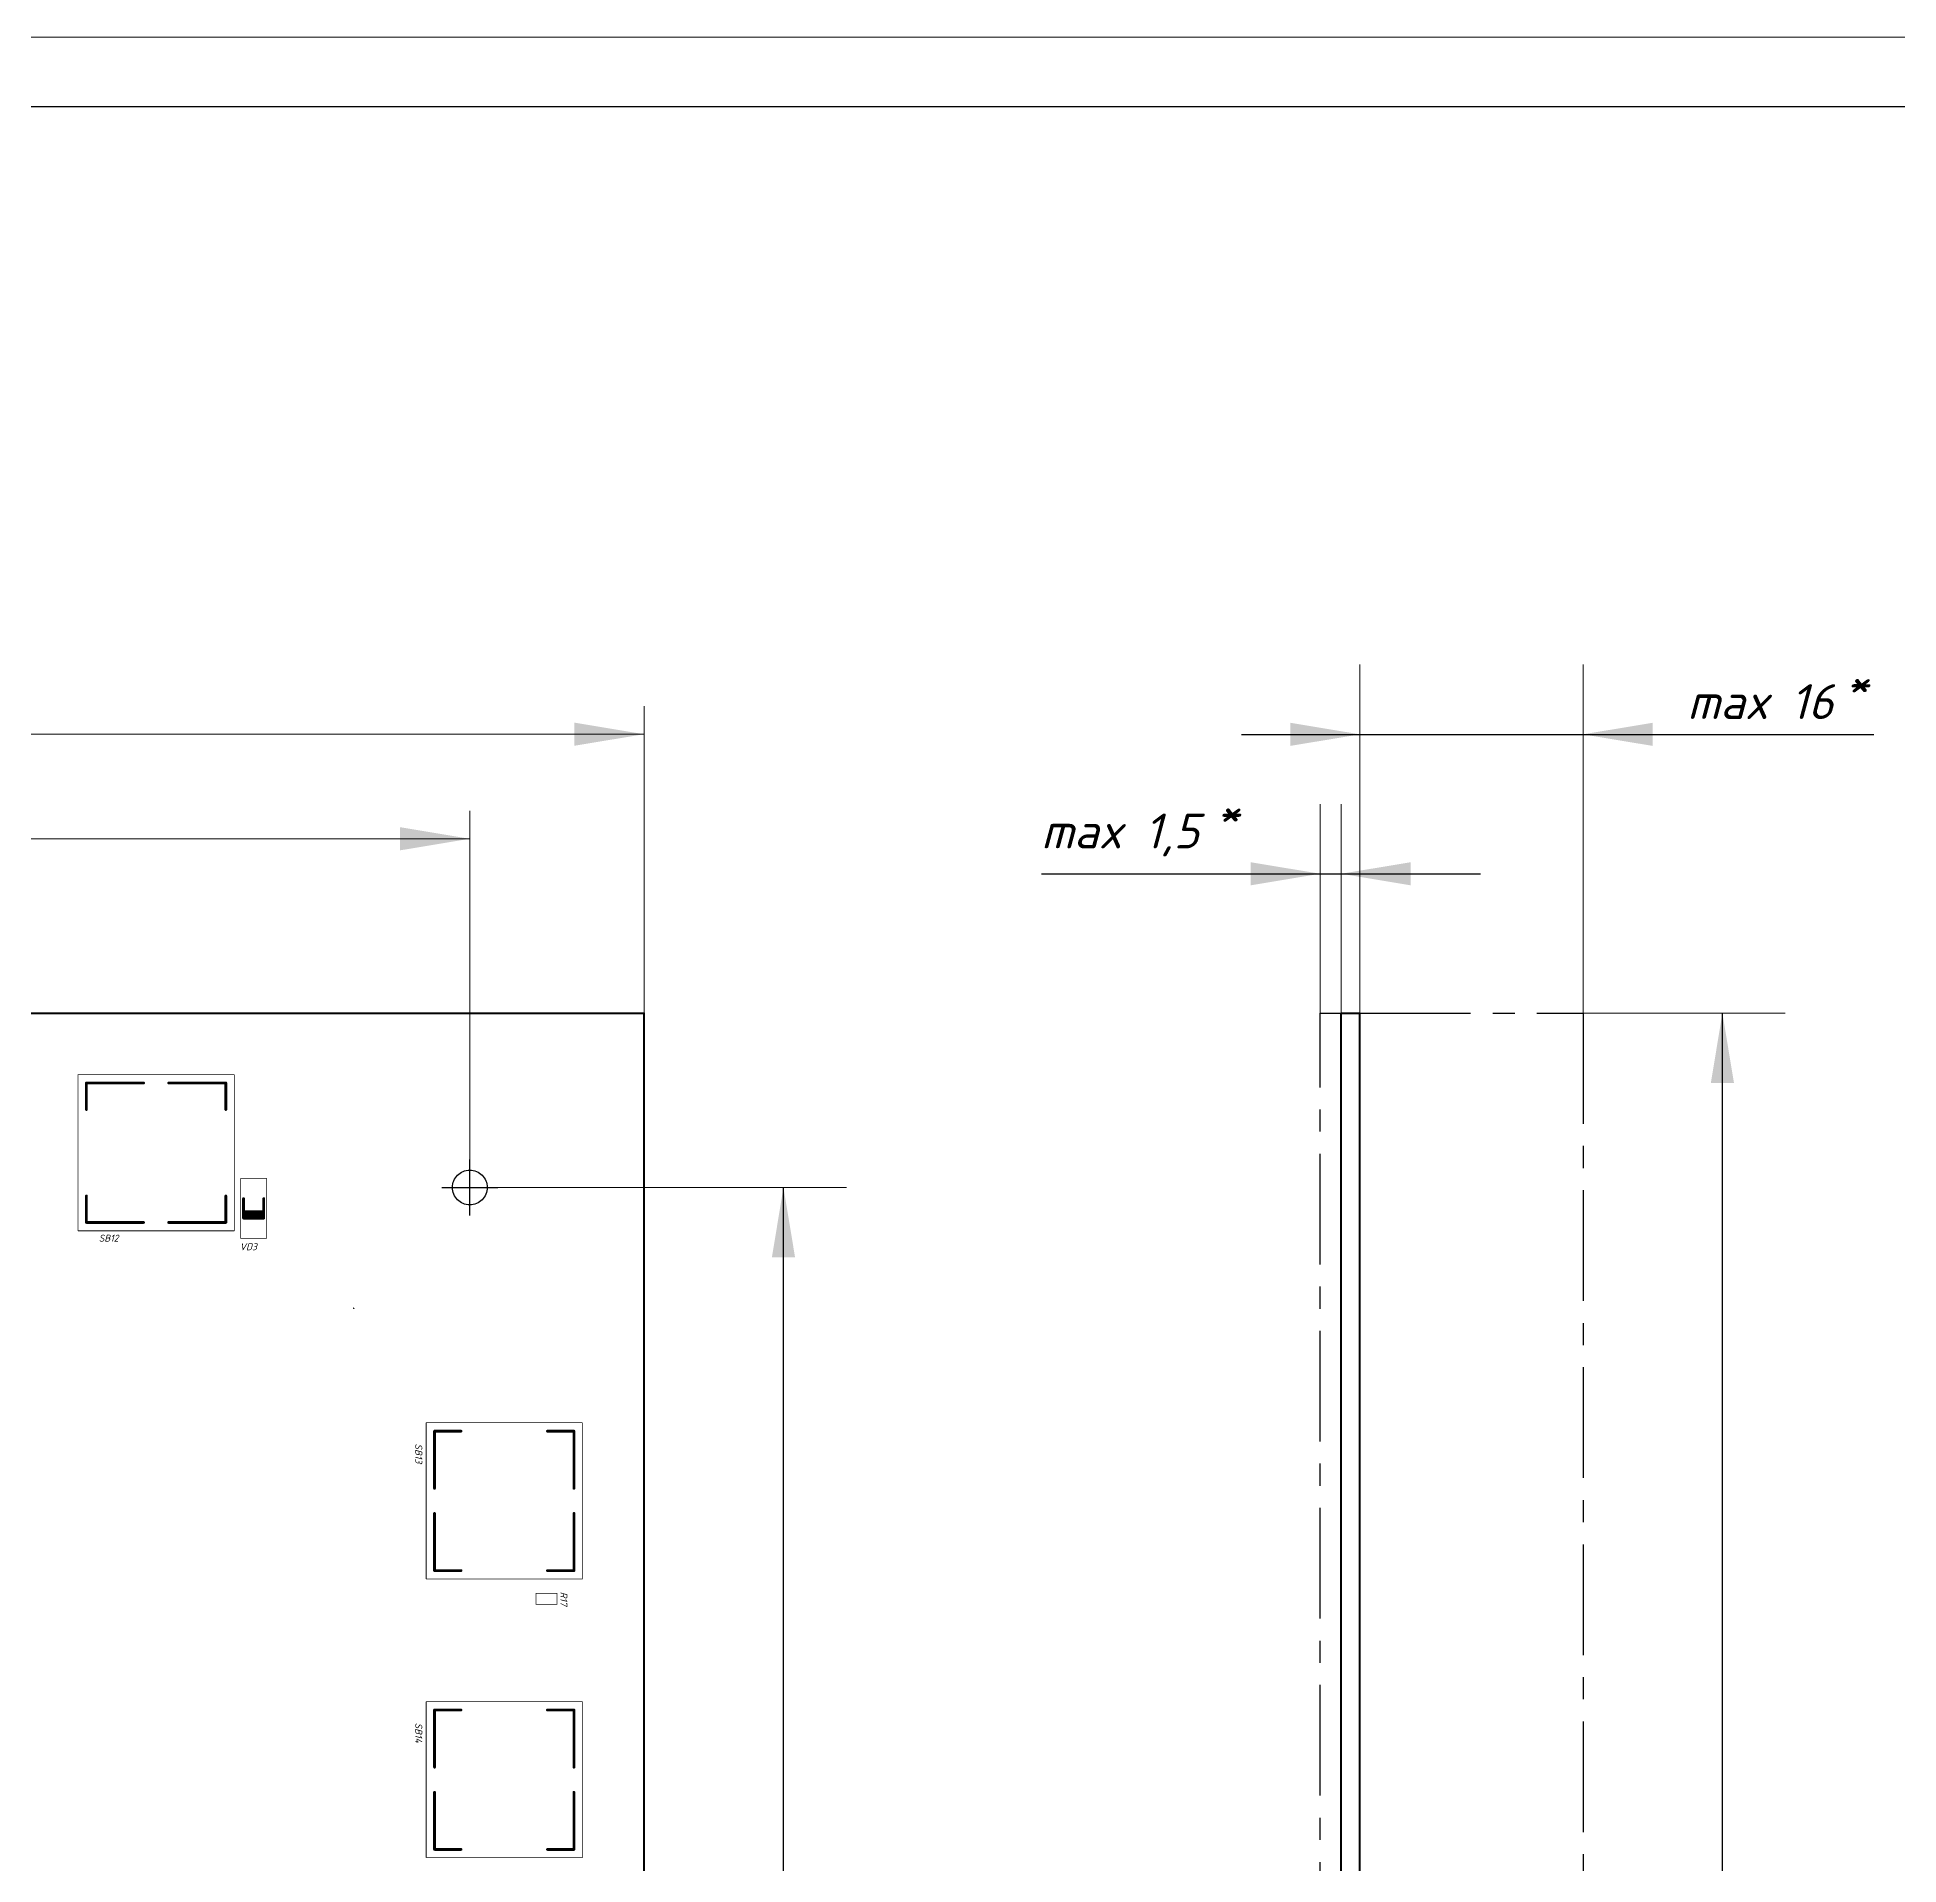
# Model space of a CAD drawing. Header units: millimetres. Extents: x 0 to 594, y 0 to 420.
# Drawn here: x 261.5 to 395, y 288.9 to 420 of the extents above; entities that cross this region are included whole.
import ezdxf
from ezdxf.enums import TextEntityAlignment as Align

# ---------------------------------------------------------------- set-up
doc = ezdxf.new("R2010")
doc.units = ezdxf.units.MM
doc.header["$LTSCALE"] = 0.5
doc.linetypes.add('осевая', pattern=[50.8, 31.75, -6.35, 6.35, -6.35])
for name, color, linetype in [('KeepOutLayer', 6, 'Continuous'), ('Mechanical15', 82, 'Continuous'), ('TopOverlay', 2, 'Continuous')]:
    doc.layers.add(name, color=color, linetype=linetype)
doc.layers.add('рамка', color=253, linetype='Continuous', lineweight=5)
doc.styles.add('2.5', font='isocpeui.ttf', dxfattribs={"height": 2.5})
doc.styles.get("Standard").update_dxf_attribs({"font": 'isocpeui.ttf', "height": 2.5})
doc.styles.add('текст', font='isocpeui.ttf')

# ---------------------------------------------------------------- blocks, each defined once
blk = doc.blocks.new('*U25')
blk.add_lwpolyline([(20, 5), (589, 5), (589, 415), (20, 415)], close=True)
at = {"layer": 'рамка'}
blk.add_lwpolyline([(0, 420), (594, 420), (594, 0), (0, 0)], close=True, dxfattribs=at)
at = {"style": 'текст'}
for tag, p, height, rotation in [('ОБОЗНАЧЕНИЕ-ВЕРХ', (85, 409), 3.5, 180), ('ПРИМЕНЯЕМОСТЬ', (19, 232.5), 2.5, 90), ('СПРАВ№', (19, 172.5), 2.5, 90), ('ДАТАУЧЁТАДУБЛ', (19, 115.5), 2.5, 90), ('ИНВ№ДУБЛ', (19, 90.5), 2.5, 90), ('ВЗАМИНВ№', (19, 65.5), 2.5, 90), ('ДАТАУЧЁТА', (19, 30.5), 2.5, 90), ('ИНВ№ПОДЛ', (19, 5.5), 2.5, 90)]:
    blk.add_attdef(tag, p, '', height=height, rotation=rotation, dxfattribs=at)
for tag, p in [('ИЗМ4', (404.5, 56)), ('ЛИСТИЗМ4', (411.5, 56)), ('№ДОКУМИЗМ4', (421.5, 56)), ('ПОДПИЗМ4', (444.5, 56)), ('ДАТАИЗМ4', (459.5, 56)), ('ИЗМ3', (404.5, 51)), ('ЛИСТИЗМ3', (411.5, 51)), ('№ДОКУМИЗМ3', (421.5, 51)), ('ПОДПИЗМ3', (444.5, 51)), ('ДАТАИЗМ3', (459.5, 51)), ('ИЗМ2', (404.5, 46)), ('ЛИСТИЗМ2', (411.5, 46)), ('№ДОКУМИЗМ2', (421.5, 46)), ('ПОДПИЗМ2', (444.5, 46)), ('ДАТАИЗМ2', (459.5, 46)), ('ИЗМ1', (404.5, 41)), ('ЛИСТИЗМ1', (411.5, 41)), ('№ДОКУМИЗМ1', (421.5, 41)), ('ПОДПИЗМ1', (444.5, 41)), ('ДАТАИЗМ1', (459.5, 41)), ('РАЗРАБ', (421.5, 31)), ('ДАТАРАЗРАБ', (459.5, 31)), ('ПРОВ', (421.5, 26)), ('ДАТАПРОВ', (459.5, 26)), ('ТКОНТР', (421.5, 21)), ('ДАТАТКОНТР', (459.5, 21)), ('ЛИСТОВ', (574.5, 21)), ('10', (404.5, 16)), ('11', (421.5, 16)), ('12', (444.5, 16)), ('13', (459.5, 16)), ('НКОНТР', (421.5, 11)), ('ДАТАНКОНТР', (459.5, 11)), ('УТВ', (421.5, 6)), ('ДАТАУТВ', (459.5, 6))]:
    blk.add_attdef(tag, p, '', height=2.5, dxfattribs=at)
for tag, height, p in [('НАИМЕНОВАНИЕ1', 5, (504, 36)), ('НАИМЕНОВАНИЕ2', 3.5, (504, 31)), ('МАССА', 3.5, (562.5, 31)), ('МАСШТАБ', 3.5, (580, 31)), ('НАИМЕНОВАНИЕ3', 3.5, (504, 26)), ('НАИМЕНОВАНИЕ4', 2.5, (504, 21)), ('ЛИСТ', 2.5, (554.5, 21)), ('МАТЕРИАЛ1', 2.5, (504, 16)), ('МАТЕРИАЛ2', 2.5, (504, 11)), ('ПРЕДПРИЯТИЕ', 3.5, (564, 11)), ('МАТЕРИАЛ3', 2.5, (504, 6))]:
    blk.add_attdef(tag, text='', height=height, dxfattribs=at).set_placement(p, align=Align.CENTER)
for tag, p in [('ЛИТЕРА', (541.5, 31)), ('ЛИТЕРА2', (546.5, 31)), ('ЛИТЕРА3', (551.5, 31))]:
    blk.add_attdef(tag, text='', height=2.5, dxfattribs=at).set_placement(p, align=Align.RIGHT)
for tag, p in [('ИНДЕКС', (541.5, 31)), ('ИНДЕКС2', (546.5, 31)), ('ИНДЕКС3', (551.5, 31))]:
    blk.add_attdef(tag, text='', height=2.5, dxfattribs=at).set_placement(p, align=Align.TOP_LEFT)

msp = doc.modelspace()

# ---------------------------------------------------------------- linework, layer by layer
at = {"lineweight": 13}
for p, q in [((356.35, 350), (356.35, 375)), ((372.35, 350), (372.35, 375)), ((305, 350), (305, 372.01)), ((95, 370.01), (305, 370.01)), ((353.5, 350), (353.5, 365)), ((355, 350), (355, 365)), ((292.5, 337.5), (292.5, 364.51)), ((107.5, 362.51), (292.5, 362.51)), ((372.35, 350), (386.86, 350)), ((292.5, 337.5), (319.51, 337.5))]:
    msp.add_line(p, q, dxfattribs=at)
at = {"linetype": 'осевая', "ltscale": 100}
for p, q in [((347.85, 370), (393.2, 370)), ((333.5, 360), (365, 360)), ((382.35, 204.98), (382.35, 350)), ((292.5, 335.5), (292.5, 339.5)), ((290.5, 337.5), (294.5, 337.5)), ((315, 217.5), (315, 337.5))]:
    msp.add_line(p, q, dxfattribs=at)
at = {"linetype": 'осевая', "lineweight": -3, "ltscale": 0.5}
for p, q in [((353.49, 204.98), (353.5, 350)), ((356.35, 350), (372.35, 350)), ((372.35, 350), (372.35, 204.98))]:
    msp.add_line(p, q, dxfattribs=at)
at = {"linetype": 'осевая', "lineweight": -3, "ltscale": 100}
msp.add_line((353.5, 350), (355, 350), dxfattribs=at)
at = {"linetype": 'осевая', "ltscale": 100}
msp.add_circle((292.5, 337.5), 1.25, dxfattribs=at)
at = {"lineweight": 13}
for points in [[(300, 370.84), (300, 369.18), (305, 370.01)], [(351.35, 370.83), (351.35, 369.17), (356.35, 370)], [(377.35, 369.17), (377.35, 370.83), (372.35, 370)], [(287.5, 363.34), (287.5, 361.68), (292.5, 362.51)], [(348.5, 360.83), (348.5, 359.17), (353.5, 360)], [(360, 359.17), (360, 360.83), (355, 360)], [(383.18, 345), (381.52, 345), (382.35, 350)], [(315.83, 332.5), (314.17, 332.5), (315, 337.5)]]:
    msp.add_solid(points, dxfattribs=at)
at = {"layer": 'KeepOutLayer', "lineweight": 50}
for p in [(95, 350), (305, 210)]:
    msp.add_line(p, (305, 350), dxfattribs=at)
at = {"layer": 'KeepOutLayer', "linetype": 'осевая', "lineweight": 50, "ltscale": 100}
for p, q in [((355, 210), (355, 350)), ((355, 350), (356.35, 350)), ((356.35, 210), (356.35, 350))]:
    msp.add_line(p, q, dxfattribs=at)
at = {"layer": 'KeepOutLayer', "lineweight": 50}
for start, end in [(180, 0), (0, 180), (180, 0), (0, 180)]:
    msp.add_arc((305, 350), 0.0025, start, end, dxfattribs=at)
at = {"layer": 'Mechanical15', "lineweight": 25, "const_width": 0.05}
for points in [[(264.4, 345.59), (275.6, 345.59)], [(264.4, 334.39), (264.4, 345.59)], [(275.6, 334.39), (275.6, 345.59)], [(276.07, 333.85), (276.07, 338.15)], [(276.07, 338.15), (277.92, 338.15)], [(277.92, 333.85), (277.92, 338.15)], [(264.4, 334.39), (275.6, 334.39)], [(276.07, 333.85), (277.92, 333.85)], [(289.37, 320.62), (300.57, 320.62)], [(289.37, 309.42), (289.37, 320.62)], [(300.57, 309.42), (300.57, 320.62)], [(289.37, 309.42), (300.57, 309.42)], [(297.25, 307.6), (297.25, 308.4)], [(297.25, 308.4), (298.75, 308.4)], [(297.25, 307.6), (298.75, 307.6)], [(298.75, 307.6), (298.75, 308.4)], [(289.37, 300.62), (300.57, 300.62)], [(289.37, 289.42), (289.37, 300.62)], [(300.57, 289.42), (300.57, 300.62)], [(289.37, 289.42), (300.57, 289.42)]]:
    msp.add_lwpolyline(points, dxfattribs=at)
at = {"layer": 'Mechanical15', "lineweight": 25}
for points, const_width in [([(264.39, 345.59, 1), (264.41, 345.59, 1)], 0.025), ([(264.39, 345.59, 1), (264.41, 345.59, 1)], 0.025), ([(275.59, 345.59, 1), (275.61, 345.59, 1)], 0.025), ([(275.59, 345.59, 1), (275.61, 345.59, 1)], 0.025), ([(276.07, 338.14, 1), (276.07, 338.16, 1)], 0.025), ([(276.07, 338.14, 1), (276.07, 338.16, 1)], 0.025), ([(277.92, 338.14, 1), (277.92, 338.16, 1)], 0.025), ([(277.92, 338.14, 1), (277.92, 338.16, 1)], 0.025), ([(277, 335.47, 1), (277, 335.52, 1)], 0.05), ([(264.39, 334.39, 1), (264.41, 334.39, 1)], 0.025), ([(264.39, 334.39, 1), (264.41, 334.39, 1)], 0.025), ([(275.59, 334.39, 1), (275.61, 334.39, 1)], 0.025), ([(275.59, 334.39, 1), (275.61, 334.39, 1)], 0.025), ([(276.07, 333.84, 1), (276.07, 333.86, 1)], 0.025), ([(276.07, 333.84, 1), (276.07, 333.86, 1)], 0.025), ([(277.92, 333.84, 1), (277.92, 333.86, 1)], 0.025), ([(277.92, 333.84, 1), (277.92, 333.86, 1)], 0.025), ([(289.37, 320.63, 1), (289.37, 320.61, 1)], 0.025), ([(289.37, 320.63, 1), (289.37, 320.61, 1)], 0.025), ([(300.57, 320.63, 1), (300.57, 320.61, 1)], 0.025), ([(300.57, 320.63, 1), (300.57, 320.61, 1)], 0.025), ([(289.37, 309.43, 1), (289.37, 309.41, 1)], 0.025), ([(289.37, 309.43, 1), (289.37, 309.41, 1)], 0.025), ([(300.57, 309.43, 1), (300.57, 309.41, 1)], 0.025), ([(300.57, 309.43, 1), (300.57, 309.41, 1)], 0.025), ([(297.26, 308.4, 1), (297.24, 308.4, 1)], 0.025), ([(297.26, 308.4, 1), (297.24, 308.4, 1)], 0.025), ([(297.26, 307.6, 1), (297.24, 307.6, 1)], 0.025), ([(297.26, 307.6, 1), (297.24, 307.6, 1)], 0.025), ([(298.76, 308.4, 1), (298.74, 308.4, 1)], 0.025), ([(298.76, 308.4, 1), (298.74, 308.4, 1)], 0.025), ([(298.76, 307.6, 1), (298.74, 307.6, 1)], 0.025), ([(298.76, 307.6, 1), (298.74, 307.6, 1)], 0.025), ([(289.37, 300.63, 1), (289.37, 300.61, 1)], 0.025), ([(289.37, 300.63, 1), (289.37, 300.61, 1)], 0.025), ([(300.57, 300.63, 1), (300.57, 300.61, 1)], 0.025), ([(300.57, 300.63, 1), (300.57, 300.61, 1)], 0.025), ([(289.37, 289.43, 1), (289.37, 289.41, 1)], 0.025), ([(289.37, 289.43, 1), (289.37, 289.41, 1)], 0.025), ([(300.57, 289.43, 1), (300.57, 289.41, 1)], 0.025), ([(300.57, 289.43, 1), (300.57, 289.41, 1)], 0.025)]:
    msp.add_lwpolyline(points, format="xyb", close=True, dxfattribs=dict(at, const_width=const_width))
for start, end in [(0, 180), (0, 180), (180, 0), (180, 0)]:
    msp.add_arc((284.18, 328.84), 0.0125, start, end, dxfattribs=at)
at = {"layer": 'TopOverlay', "const_width": 0.2}
for points in [[(265, 343.09), (265, 344.99)], [(265, 344.99), (269.1, 344.99)], [(270.9, 344.99), (275, 344.99)], [(275, 343.09), (275, 344.99)], [(265, 334.99), (265, 336.89)], [(275, 334.99), (275, 336.89)], [(276.27, 335.3), (276.27, 336.7)], [(277.72, 335.3), (277.72, 336.7)], [(276.27, 335.3), (277.72, 335.3)], [(265, 334.99), (269.1, 334.99)], [(270.9, 334.99), (275, 334.99)], [(289.97, 320.02), (291.87, 320.02)], [(289.97, 315.92), (289.97, 320.02)], [(298.07, 320.02), (299.97, 320.02)], [(299.97, 315.92), (299.97, 320.02)], [(289.97, 310.02), (289.97, 314.12)], [(299.97, 310.02), (299.97, 314.12)], [(289.97, 310.02), (291.87, 310.02)], [(298.07, 310.02), (299.97, 310.02)], [(289.97, 300.02), (291.87, 300.02)], [(289.97, 295.92), (289.97, 300.02)], [(298.07, 300.02), (299.97, 300.02)], [(299.97, 295.92), (299.97, 300.02)], [(289.97, 290.02), (289.97, 294.12)], [(299.97, 290.02), (299.97, 294.12)], [(289.97, 290.02), (291.87, 290.02)], [(298.07, 290.02), (299.97, 290.02)]]:
    msp.add_lwpolyline(points, dxfattribs=at)
at = {"layer": 'TopOverlay', "const_width": 0.1}
for points in [[(264.95, 344.99, 1), (265.05, 344.99, 1)], [(264.95, 344.99, 1), (265.05, 344.99, 1)], [(269.05, 344.99, 1), (269.15, 344.99, 1)], [(270.85, 344.99, 1), (270.95, 344.99, 1)], [(274.95, 344.99, 1), (275.05, 344.99, 1)], [(274.95, 344.99, 1), (275.05, 344.99, 1)], [(264.95, 343.09, 1), (265.05, 343.09, 1)], [(274.95, 343.09, 1), (275.05, 343.09, 1)], [(264.95, 336.89, 1), (265.05, 336.89, 1)], [(274.95, 336.89, 1), (275.05, 336.89, 1)], [(276.27, 336.65, 1), (276.27, 336.75, 1)], [(277.72, 336.65, 1), (277.72, 336.75, 1)], [(276.27, 335.25, 1), (276.27, 335.35, 1)], [(276.27, 335.25, 1), (276.27, 335.35, 1)], [(277.72, 335.25, 1), (277.72, 335.35, 1)], [(277.72, 335.25, 1), (277.72, 335.35, 1)], [(264.95, 334.99, 1), (265.05, 334.99, 1)], [(264.95, 334.99, 1), (265.05, 334.99, 1)], [(269.05, 334.99, 1), (269.15, 334.99, 1)], [(270.85, 334.99, 1), (270.95, 334.99, 1)], [(274.95, 334.99, 1), (275.05, 334.99, 1)], [(274.95, 334.99, 1), (275.05, 334.99, 1)], [(289.97, 320.07, 1), (289.97, 319.97, 1)], [(289.97, 320.07, 1), (289.97, 319.97, 1)], [(291.87, 320.07, 1), (291.87, 319.97, 1)], [(298.07, 320.07, 1), (298.07, 319.97, 1)], [(299.97, 320.07, 1), (299.97, 319.97, 1)], [(299.97, 320.07, 1), (299.97, 319.97, 1)], [(289.97, 315.97, 1), (289.97, 315.87, 1)], [(299.97, 315.97, 1), (299.97, 315.87, 1)], [(289.97, 314.17, 1), (289.97, 314.07, 1)], [(299.97, 314.17, 1), (299.97, 314.07, 1)], [(289.97, 310.07, 1), (289.97, 309.97, 1)], [(289.97, 310.07, 1), (289.97, 309.97, 1)], [(291.87, 310.07, 1), (291.87, 309.97, 1)], [(298.07, 310.07, 1), (298.07, 309.97, 1)], [(299.97, 310.07, 1), (299.97, 309.97, 1)], [(299.97, 310.07, 1), (299.97, 309.97, 1)], [(289.97, 300.07, 1), (289.97, 299.97, 1)], [(289.97, 300.07, 1), (289.97, 299.97, 1)], [(291.87, 300.07, 1), (291.87, 299.97, 1)], [(298.07, 300.07, 1), (298.07, 299.97, 1)], [(299.97, 300.07, 1), (299.97, 299.97, 1)], [(299.97, 300.07, 1), (299.97, 299.97, 1)], [(289.97, 295.97, 1), (289.97, 295.87, 1)], [(299.97, 295.97, 1), (299.97, 295.87, 1)], [(289.97, 294.17, 1), (289.97, 294.07, 1)], [(299.97, 294.17, 1), (299.97, 294.07, 1)], [(289.97, 290.07, 1), (289.97, 289.97, 1)], [(289.97, 290.07, 1), (289.97, 289.97, 1)], [(291.87, 290.07, 1), (291.87, 289.97, 1)], [(298.07, 290.07, 1), (298.07, 289.97, 1)], [(299.97, 290.07, 1), (299.97, 289.97, 1)], [(299.97, 290.07, 1), (299.97, 289.97, 1)]]:
    msp.add_lwpolyline(points, format="xyb", close=True, dxfattribs=at)
at = {"layer": 'TopOverlay'}
msp.add_solid([(277.72, 335.3), (277.72, 335.85), (276.27, 335.3), (276.27, 335.85)], dxfattribs=at)

# ---------------------------------------------------------------- block references
msp.add_blockref('*U25', (0, 0))

# ---------------------------------------------------------------- texts
at = {"linetype": 'осевая', "ltscale": 100, "style": '2.5'}
for s, p in [('*', (391.18, 372.5)), ('max 16', (379.83, 371.1)), ('*', (346.05, 363.22)), ('max 1,5', (333.48, 361.82))]:
    msp.add_text(s, height=2.5, rotation=0, dxfattribs=at).set_placement(p)
at = {"layer": 'TopOverlay'}
for s, p in [('SB12', (265.89, 333.61)), ('VD3', (276, 333))]:
    msp.add_text(s, height=0.5, dxfattribs=at).set_placement(p)
for s, p in [('SB13', (288.59, 319.13)), ('R17', (299, 308.5)), ('SB14', (288.59, 299.11))]:
    msp.add_text(s, height=0.5, rotation=270, dxfattribs=at).set_placement(p)

doc.saveas('drawing.dxf')
